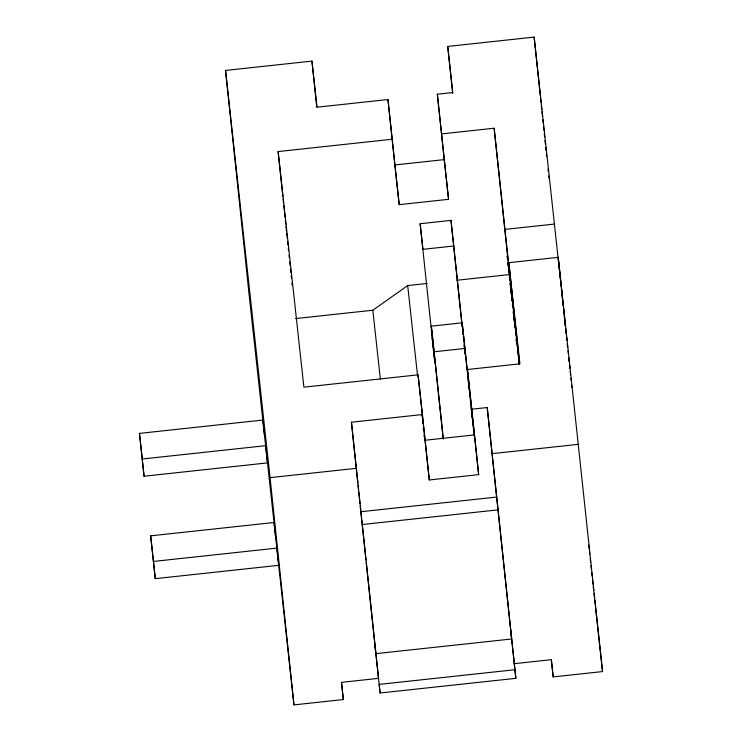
<?xml version="1.0" encoding="UTF-8"?>
<svg xmlns="http://www.w3.org/2000/svg" width="742" height="742" viewBox="0 0 742 742"><rect width="100%" height="100%" fill="white"/><g stroke="black" fill="none" stroke-linecap="round" stroke-linejoin="round"><path stroke-width="1.11" d="M295.678 318.568L372.827 310.23L407.692 285.577L427.142 283.472M392.305 139.227L278.129 151.563L303.895 387.176L418.071 374.84L422.411 414.537L351.439 422.207L378.559 678.346L341.524 682.352L343.333 699.567L293.962 704.9L249.433 297.7L225.54 70.434L311.946 61.104L316.992 107.2L387.964 99.53L399.187 204.653L448.558 199.32L437.344 94.197L452.768 92.537L447.732 46.431L534.138 37.1L560.396 279.335M441.685 133.894L494.144 128.227L519.372 364.211M399.187 204.653L394.846 164.956L444.217 159.623L437.344 94.197M432.085 337.35L434.886 362.968L420.139 223.722L451.006 220.393L462.247 326.341M505.209 229.389L554.58 224.056M453.807 246.001L422.94 249.331L420.139 223.722M519.502 364.081L508.845 262.677L558.225 257.344L602.55 671.566L553.18 676.899L551.306 659.823M456.887 280.253L509.522 274.568L494.144 128.227M443.169 438.643L431.343 326.165L462.201 322.826L474.175 435.675M443.317 439.004L434.144 351.773L465.002 348.434M418.071 374.84L429.293 479.963L478.664 474.63L467.451 369.507L519.91 363.84L508.845 262.677M144.059 476.225L142.251 459.001L265.682 445.673L267.491 462.887L144.059 476.225L139.45 433.393L262.881 420.055L264.69 437.279M478.664 474.63L471.791 409.204L487.216 407.534L514.336 663.682L551.371 659.675L553.18 676.899M424.953 440.266L474.323 434.933M293.962 704.9L270.079 477.635L356.485 468.304M492.261 453.631L578.667 444.3M487.216 407.534L496.63 497.066L360.853 511.73L360.241 505.998M155.263 578.658L153.455 561.444L276.887 548.106L278.695 565.33L155.263 578.658L150.654 535.835L274.086 522.498L275.894 539.712M365.992 560.117L362.244 524.538L498.03 509.865L496.63 497.066M375.823 653.665L511.6 638.992L498.03 509.865M514.957 669.729L379.181 684.393L380.089 693L515.866 678.336L510.7 630.385M588.712 545.027L589.092 548.477M589.473 551.937L589.723 554.237M590.224 558.837L590.604 562.288M590.975 565.738L591.355 569.188M591.736 572.639L592.116 576.089M592.487 579.539L592.988 584.139M593.248 586.44L593.619 589.89M593.999 593.34L594.5 597.941M594.75 600.241L595.26 604.841M595.511 607.142L602.55 671.566M509.522 274.568L519.326 364.239M507.955 262.724L509.077 272.973M509.327 275.245L509.828 279.799M510.199 283.212L510.7 287.766M510.941 290.039L511.442 294.593M511.692 296.874L512.193 301.428M512.434 303.701L512.815 307.114M513.306 311.668L513.557 313.94M514.058 318.494L514.308 320.776M508.65 269.698L509.021 273.112M509.392 276.525L509.763 279.938M510.144 283.351L510.635 287.905M510.886 290.187L511.386 294.741M511.637 297.013L512.008 300.427M512.379 303.84L512.759 307.262M513.251 311.807L513.501 314.089M513.872 317.502L514.252 320.915M514.744 325.469L514.994 327.751M515.495 332.295L515.746 334.577M509.884 622.918L510.116 625.052M514.234 663.441L515.866 678.336M467.451 369.507L471.791 409.204M444.217 159.623L448.558 199.32M463.435 338.473L463.676 340.699M464.167 345.151L464.409 347.386M464.891 351.838L465.141 354.064M431.343 326.165L434.144 351.773M407.692 285.577L417.616 376.37M421.762 414.296L422.022 416.596M422.523 421.196L422.773 423.497M423.274 428.088L423.524 430.388M424.025 434.988L424.276 437.288M372.827 310.23L380.368 379.19M360.964 512.796L361.549 518.139M361.781 520.272L362.244 524.538M374.914 645.058L380.089 693M341.468 682.492L343.333 699.567M225.54 70.434L270.079 477.635M139.45 433.393L142.251 459.001M150.654 535.835L153.455 561.444M558.225 257.344L563.308 305.723M563.549 308.023L565.487 326.452M565.729 328.752L566.211 333.362M566.573 336.812L566.934 340.272M567.296 343.732L567.667 347.182M568.029 350.641L568.391 354.092M568.752 357.551L569.114 361.002M569.476 364.461L569.847 367.911M570.208 371.371L570.57 374.821M570.932 378.281L571.173 380.581M571.655 385.191L571.897 387.491M560.637 281.645L561.119 286.245M561.36 288.555L561.842 293.155M562.084 295.464L562.445 298.915M562.816 302.374L563.178 305.825M563.54 309.284L564.022 313.894M564.263 316.194L564.625 319.644M564.987 323.104L565.358 326.554M565.719 330.014L566.081 333.473M566.563 338.074L566.805 340.383M567.287 344.984L567.537 347.293M568.743 358.803L568.984 361.113M569.466 365.723L569.708 368.023M534.138 37.1L537.394 68.088M537.635 70.388L540.287 95.635M540.528 97.935L541.011 102.526M541.252 104.817L541.734 109.408M541.975 111.708L542.458 116.299M542.819 119.74L543.181 123.181M543.543 126.632L543.905 130.073M544.266 133.514L544.628 136.955M544.99 140.405L545.351 143.846M545.713 147.287L546.075 150.728M546.437 154.178L546.678 156.469M548.013 169.093L548.255 171.393M548.737 175.984L548.978 178.275M514.8 325.339L515.041 327.63M515.523 332.221L515.764 334.521M507.927 262.807L508.289 266.257M447.732 46.431L452.676 93.492M462.201 322.826L467.154 369.887M467.516 373.328L467.757 375.628M468.119 379.069L468.48 382.51M468.963 387.101L469.204 389.402M469.686 393.993L469.927 396.284M470.409 400.875L470.771 404.325M471.133 407.766L471.495 411.207M471.856 414.648L472.218 418.098M472.58 421.539L472.942 424.981M473.424 429.572L473.665 431.872M462.609 329.791L463.091 334.382M463.333 336.673L463.815 341.264M464.177 344.705L464.538 348.156M464.9 351.597L465.141 353.888M451.006 220.393L462.22 327.129M462.581 330.58L462.943 334.021M422.411 414.537L429.293 479.963M387.964 99.53L394.846 164.956M366.233 562.417L375.712 652.589M351.439 422.207L357.829 483.033M358.071 485.333L358.553 489.924M358.794 492.224L360 503.697M311.946 61.104L316.778 107.015M278.129 151.563L282.85 196.482M283.092 198.782L283.574 203.391M283.815 205.701L284.307 210.301M284.548 212.611L285.03 217.211M285.271 219.521L285.753 224.121M285.995 226.431L286.486 231.031M286.727 233.34L287.21 237.95M287.571 241.4L287.933 244.86M288.295 248.31L288.536 250.61M289.028 255.22L289.269 257.53M289.751 262.13L290.113 265.59M290.474 269.04L290.836 272.5M291.207 275.95L291.448 278.259M291.931 282.86L292.172 285.169M507.584 259.31L507.213 255.897L507.565 259.366M516.488 341.403L516.237 339.131L516.488 341.403"/></g></svg>
